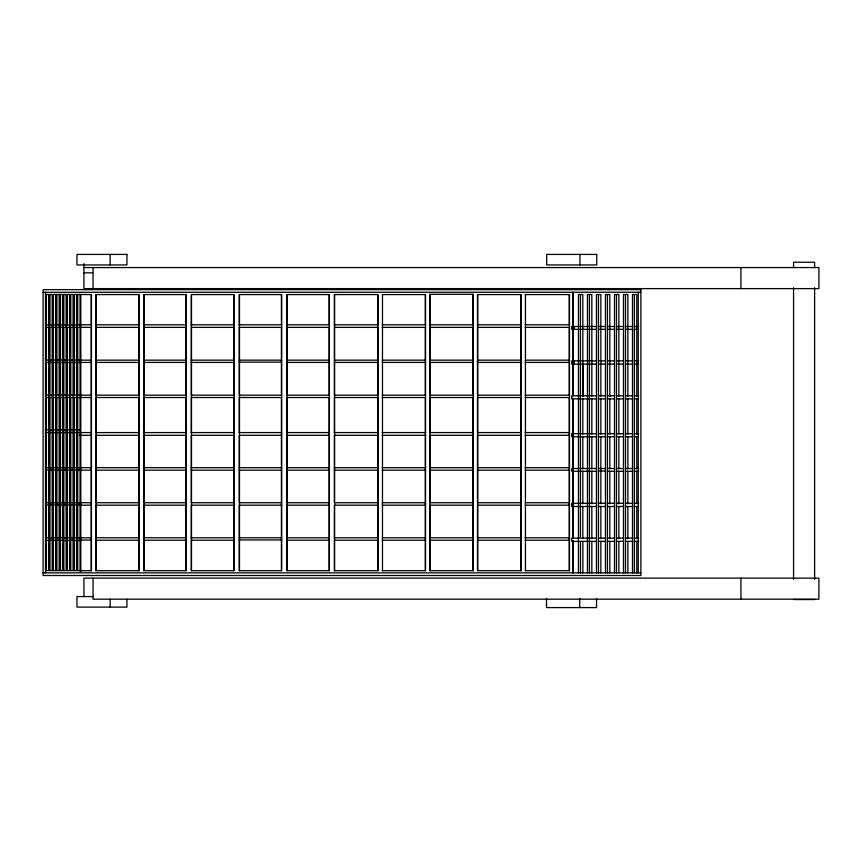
<?xml version="1.0" encoding="UTF-8"?>
<svg xmlns="http://www.w3.org/2000/svg" width="862" height="862" viewBox="0 0 862 862"><rect width="100%" height="100%" fill="white"/><g stroke="black" fill="none" stroke-linecap="round" stroke-linejoin="round"><path stroke-width="1.29" d="M83.948 267.565L818.9 267.565L818.9 288.619L83.948 288.619L83.894 263.61M83.894 272.823L92.687 272.823M43.1 292.304L640.875 292.25M382.254 294.578L425.537 294.578L425.537 570.709L382.254 570.709M525.206 294.578L569.48 294.578L569.48 570.709L525.206 570.709M79.229 324.78L91.447 324.78M95.833 324.78L139.062 324.78M143.76 324.78L186.203 324.78M191.267 324.78L234.087 324.78M239.259 324.78L281.648 324.78M286.766 324.78L329.359 324.78M334.381 324.78L377.976 324.78M382.254 324.78L425.537 324.78M429.815 324.78L473.26 324.78M477.483 324.78L521.133 324.78M525.206 324.78L569.48 324.78M46.117 324.952L48.681 324.952M49.446 324.952L52.162 324.952M52.938 324.952L55.642 324.952M56.407 324.952L59.133 324.952M59.898 324.952L62.495 324.952M63.389 324.952L66.105 324.952M69.585 324.952L66.87 324.952L66.87 294.47L69.585 294.47L69.585 570.59L66.87 570.59L66.87 362.449L69.585 362.449M70.35 324.952L73.076 324.952M73.841 324.952L76.567 324.952M77.332 324.952L80.047 324.952M579.49 326.493L571.732 326.493L571.732 329.349L579.49 329.349M580.417 326.493L588.681 326.493M589.436 326.493L596.515 326.493M598.454 326.493L605.533 326.493M607.451 326.493L614.541 326.493M616.47 326.493L623.549 326.493M625.489 326.493L632.568 326.493M634.378 326.493L638.645 326.493M46.117 327.355L48.681 327.355M49.446 327.355L52.162 327.355M52.938 327.355L55.642 327.355M56.407 327.355L59.133 327.355M59.898 327.355L62.495 327.355M63.389 327.355L66.105 327.355M69.585 327.355L66.827 327.355L66.827 360.004L69.585 360.004M70.35 327.355L73.076 327.355M73.841 327.355L76.567 327.355M77.332 327.355L91.447 327.366M139.062 327.366L95.833 327.366L95.833 395.162L139.062 395.162M186.203 327.366L143.76 327.366L143.76 395.162L186.203 395.162M234.087 327.366L191.267 327.366L191.267 395.162L234.087 395.162M281.648 327.366L239.259 327.366L239.259 395.162L281.648 395.162M329.359 327.366L286.766 327.366L286.766 395.162L329.359 395.162M377.976 327.366L334.381 327.366L334.381 395.162L377.976 395.162M382.254 327.366L425.537 327.366M473.26 327.366L429.815 327.366L429.815 395.162L473.26 395.162M521.133 327.366L477.483 327.366L477.483 395.162L521.133 395.162M525.206 327.366L569.48 327.366M580.417 329.349L588.681 329.349M589.436 329.349L596.515 329.349M598.454 329.349L605.533 329.349M607.451 329.349L614.541 329.349M616.47 329.349L623.549 329.349M625.489 329.349L632.568 329.349M634.378 329.349L638.645 329.349M46.117 360.004L48.681 360.004M49.446 360.004L52.162 360.004M52.938 360.004L55.642 360.004M56.407 360.004L59.133 360.004M59.898 360.004L62.495 360.004M63.389 360.004L66.105 360.004M70.35 360.004L73.076 360.004M76.567 360.004L73.841 360.004L73.841 294.47L76.567 294.47L76.567 570.59L73.841 570.59L73.841 397.501L76.567 397.501M77.332 360.004L80.047 360.004M79.229 360.154L91.447 360.154M95.833 360.154L139.062 360.154M143.76 360.154L186.203 360.154M191.267 360.154L234.087 360.154M239.259 360.154L281.648 360.154M286.766 360.154L329.359 360.154M334.381 360.154L377.976 360.154M382.254 360.154L425.537 360.154M429.815 360.154L473.26 360.154M477.483 360.154L521.133 360.154M525.206 360.154L569.48 360.154M579.49 360.855L571.732 360.855L571.732 364.12L579.49 364.12M580.417 360.855L588.681 360.855M589.436 360.855L596.515 360.855M598.454 360.855L605.533 360.855M607.451 360.855L614.541 360.855M616.47 360.855L623.549 360.855M625.489 360.855L632.568 360.855M634.378 360.855L638.645 360.855M239.259 362.137L281.648 362.137M46.117 362.449L48.681 362.449M49.446 362.449L52.162 362.449M52.938 362.449L55.642 362.449M56.407 362.449L59.133 362.449M59.898 362.449L62.495 362.449M63.389 362.449L66.105 362.449M70.35 362.449L73.076 362.449M76.567 362.449L73.83 362.449L73.83 395.012L76.567 395.012M77.332 362.449L91.447 362.417M95.833 362.417L139.062 362.417M143.76 362.417L186.203 362.417M191.267 362.417L234.087 362.417M286.766 362.417L329.359 362.417M334.381 362.417L377.976 362.417M382.254 362.417L425.537 362.417M429.815 362.417L473.26 362.417M477.483 362.417L521.133 362.417M525.206 362.417L569.48 362.417M580.492 364.12L588.692 364.12M589.436 364.12L596.515 364.12M598.454 364.12L605.533 364.12M607.451 364.12L614.541 364.12M616.47 364.12L623.549 364.12M625.489 364.12L632.568 364.12M634.378 364.12L638.645 364.12M46.117 395.012L48.681 395.012M49.446 395.012L52.162 395.012M52.938 395.012L55.642 395.012M56.407 395.012L59.133 395.012M59.898 395.012L62.495 395.012M63.389 395.012L66.105 395.012M66.87 395.012L69.585 395.012M70.35 395.012L73.076 395.012M77.332 395.012L80.047 395.012M79.229 395.162L91.447 395.162M382.254 395.162L425.537 395.162M525.206 395.162L569.48 395.162M579.49 395.766L571.732 395.766L571.732 398.901L579.49 398.901M580.492 395.766L588.692 395.766M589.436 395.766L596.515 395.766M598.454 395.766L605.533 395.766M607.451 395.766L614.541 395.766M616.47 395.766L623.549 395.766M625.489 395.766L632.568 395.766M634.378 395.766L638.645 395.766M46.117 397.501L48.681 397.501M49.446 397.501L52.162 397.501M52.938 397.501L55.642 397.501M56.407 397.501L59.133 397.501M59.898 397.501L62.495 397.501M63.389 397.501L66.105 397.501M66.87 397.501L69.585 397.501M70.35 397.501L73.076 397.501M77.332 397.501L91.447 397.522M139.062 397.522L95.833 397.522L95.833 432.702M186.203 397.522L143.76 397.522L143.76 432.702M234.087 397.522L191.267 397.522L191.267 432.702M281.648 397.522L239.259 397.522L239.259 432.702M329.359 397.522L286.766 397.522L286.766 432.702M377.976 397.522L334.381 397.522L334.381 432.702M382.254 397.522L425.537 397.522M473.26 397.522L429.815 397.522L429.815 432.702M521.133 397.522L477.483 397.522L477.483 432.702M525.206 397.522L569.48 397.522M580.417 398.901L588.681 398.901M589.436 398.901L596.515 398.901M598.454 398.901L605.533 398.901M607.451 398.901L614.541 398.901M616.47 398.901L623.549 398.901M625.489 398.901L632.568 398.901M634.378 398.901L638.645 398.901M46.117 429.826L48.681 429.826M49.446 429.826L52.162 429.826M52.938 429.826L55.642 429.826M56.407 429.826L59.133 429.826M59.898 429.826L62.495 429.826M63.389 429.826L66.105 429.826M66.87 429.826L69.585 429.826M70.35 429.826L73.076 429.826M73.841 429.826L76.567 429.826M77.332 429.826L80.047 429.826M46.117 432.552L48.681 432.552M49.446 432.552L52.162 432.552M52.938 432.552L55.642 432.552M56.407 432.552L59.133 432.552M59.898 432.552L62.495 432.552M63.389 432.552L66.105 432.552M66.87 432.552L69.585 432.552M70.35 432.552L73.076 432.552M73.841 432.552L76.567 432.552M77.332 432.552L91.447 432.573M95.833 432.573L139.062 432.573M143.76 432.573L186.203 432.573M191.267 432.573L234.087 432.573M239.259 432.573L281.648 432.573M286.766 432.573L329.359 432.573M334.381 432.573L377.976 432.573M382.254 432.573L425.537 432.573M429.815 432.573L473.26 432.573M477.483 432.573L521.133 432.573M525.206 432.573L569.48 432.573M579.49 433.726L571.732 433.726L571.732 436.808L579.49 436.808M580.417 433.726L588.681 433.726M589.436 433.726L596.515 433.726M598.454 433.726L605.533 433.726M607.451 433.726L614.541 433.726M616.47 433.726L623.549 433.726M625.489 433.726L632.568 433.726M634.378 433.726L638.645 433.726M79.229 435.299L91.447 435.299M139.062 435.299L95.833 435.299L95.833 502.718L139.062 502.718M186.203 435.299L143.76 435.299L143.76 502.718L186.203 502.718M234.087 435.299L191.267 435.299L191.267 502.718L234.087 502.718M281.648 435.299L239.259 435.299L239.259 502.718L281.648 502.718M329.359 435.299L286.766 435.299L286.766 502.718L329.359 502.718M377.976 435.299L334.381 435.299L334.381 502.718L377.976 502.718M382.254 435.299L425.537 435.299M473.26 435.299L429.815 435.299L429.815 502.718L473.26 502.718M521.133 435.299L477.483 435.299L477.483 502.718L521.133 502.718M525.206 435.299L569.48 435.299M580.417 436.808L588.681 436.808M589.436 436.808L596.515 436.808M598.454 436.808L605.533 436.808M607.451 436.808L614.541 436.808M616.47 436.808L623.549 436.808M625.489 436.808L632.568 436.808M634.378 436.808L638.645 436.808M46.117 467.657L48.681 467.657M49.446 467.657L52.162 467.657M52.938 467.657L55.642 467.657M56.407 467.657L59.133 467.657M59.898 467.657L62.495 467.657M63.389 467.657L66.105 467.657M66.87 467.657L69.585 467.657M70.35 467.657L73.076 467.657M73.841 467.657L76.567 467.657M77.332 467.657L91.447 467.667M95.833 467.667L139.062 467.667M143.76 467.667L186.203 467.667M191.267 467.667L234.087 467.667M239.259 467.667L281.648 467.667M286.766 467.667L329.359 467.667M334.381 467.667L377.976 467.667M382.254 467.667L425.537 467.667M429.815 467.667L473.26 467.667M477.483 467.667L521.133 467.667M525.206 467.667L569.48 467.667M579.49 468.497L571.732 468.497L571.732 471.255L579.49 471.255M580.417 468.497L588.681 468.497M589.436 468.497L596.515 468.497M598.454 468.497L605.533 468.497M607.451 468.497L614.541 468.497M616.47 468.497L623.549 468.497M625.489 468.497L632.568 468.497M634.378 468.497L638.645 468.497M46.117 470.005L48.681 470.005M49.446 470.005L52.162 470.005M52.938 470.005L55.642 470.005M56.407 470.005L59.133 470.005M59.898 470.005L62.495 470.005M63.389 470.005L66.105 470.005M66.87 470.005L69.585 470.005M70.35 470.005L73.076 470.005M73.841 470.005L76.567 470.005M77.332 470.005L80.047 470.005M79.229 470.167L91.447 470.167M95.833 470.167L139.062 470.167M143.76 470.167L186.203 470.167M191.267 470.167L234.087 470.167M239.259 470.167L281.648 470.167M286.766 470.167L329.359 470.167M334.381 470.167L377.976 470.167M382.254 470.167L425.537 470.167M429.815 470.167L473.26 470.167M477.483 470.167L521.133 470.167M525.206 470.167L569.48 470.167M598.454 471.018L605.533 471.018M580.417 471.255L588.681 471.255M589.436 471.255L596.515 471.255M607.451 471.255L614.541 471.255M616.47 471.255L623.549 471.255M625.489 471.255L632.568 471.255M634.378 471.255L638.645 471.255M46.117 502.708L48.681 502.708M49.446 502.708L52.162 502.708M52.938 502.708L55.642 502.708M56.407 502.708L59.133 502.708M59.898 502.708L62.495 502.708M63.389 502.708L66.105 502.708M66.87 502.708L69.585 502.708M70.35 502.708L73.076 502.708M73.841 502.708L76.567 502.708M77.332 502.708L80.047 502.708M79.229 502.718L91.447 502.718M382.254 502.718L425.537 502.718M525.206 502.718L569.48 502.718M579.49 503.279L571.732 503.279L571.732 506.5L579.49 506.5M580.417 503.279L588.681 503.279M589.436 503.279L596.515 503.279M598.454 503.279L605.533 503.279M607.451 503.279L614.541 503.279M616.47 503.279L623.549 503.279M625.489 503.279L632.568 503.279M634.378 503.279L638.645 503.279M46.117 505.013L48.681 505.013M49.446 505.013L52.162 505.013M52.938 505.013L55.642 505.013M56.407 505.013L59.133 505.013M59.898 505.013L62.495 505.013M63.389 505.013L66.105 505.013M66.87 505.013L69.585 505.013M70.35 505.013L73.076 505.013M73.841 505.013L76.567 505.013M77.332 505.013L80.047 505.013M79.229 505.175L91.447 505.175M139.062 505.175L95.833 505.175L95.833 538.922M186.203 505.175L143.76 505.175L143.76 538.922M234.087 505.175L191.267 505.175L191.267 538.922M281.648 505.175L239.259 505.175L239.259 570.709L281.648 570.709L281.648 294.578L239.259 294.578L239.259 326.051M329.359 505.175L286.766 505.175L286.766 538.836M377.976 505.175L334.381 505.175L334.381 538.922M382.254 505.175L425.537 505.175M473.26 505.175L429.815 505.175L429.815 538.922M521.133 505.175L477.483 505.175L477.483 538.922M525.206 505.175L569.48 505.175M580.417 506.5L588.681 506.5M589.436 506.5L596.515 506.5M598.454 506.5L605.533 506.5M607.451 506.5L614.541 506.5M616.47 506.5L623.549 506.5M625.489 506.5L632.568 506.5M634.378 506.5L638.645 506.5M46.117 537.802L48.681 537.802M49.446 537.802L52.162 537.802M52.938 537.802L55.642 537.802M56.407 537.802L59.133 537.802M59.898 537.802L62.495 537.802M63.389 537.802L66.105 537.802M66.87 537.802L69.585 537.802M70.35 537.802L73.076 537.802M73.841 537.802L76.567 537.802M77.332 537.802L91.447 537.78M95.833 537.78L139.062 537.78M143.76 537.78L186.203 537.78M191.267 537.78L234.087 537.78M239.259 537.78L281.648 537.78M286.766 537.78L329.359 537.78M334.381 537.78L377.976 537.78M382.254 537.78L425.537 537.78M429.815 537.78L473.26 537.78M477.483 537.78L521.133 537.78M525.206 537.78L569.48 537.78M579.49 538.103L571.732 538.103L571.732 541.368L579.49 541.368M588.681 538.103L580.417 538.103L580.417 294.524M589.436 538.103L596.515 538.103M598.454 538.103L605.533 538.103M607.451 538.103L614.541 538.103M616.47 538.103L623.549 538.103M625.489 538.103L632.568 538.103M634.378 538.103L638.645 538.103M79.229 540.032L91.447 540.032M239.259 539.946L281.648 539.946M139.062 540.226L95.833 540.226L95.833 570.709L139.062 570.709L139.062 294.578L95.833 294.578L95.833 326.051M186.203 540.226L143.76 540.226L143.76 570.709L186.203 570.709L186.203 294.578L143.76 294.578L143.76 326.051M234.087 540.226L191.267 540.226L191.267 570.709L234.087 570.709L234.087 294.578L191.267 294.578L191.267 326.051M329.359 540.183L286.766 540.183L286.766 570.709L329.359 570.709L329.359 294.578L286.766 294.578L286.766 326.051M377.976 540.226L334.381 540.226L334.381 570.709L377.976 570.709L377.976 294.578L334.381 294.578L334.381 326.051M382.254 540.226L425.537 540.226M473.26 540.226L429.815 540.226L429.815 570.709L473.26 570.709L473.26 294.298L429.815 294.298L429.815 326.041M521.133 540.226L477.483 540.226L477.483 570.709L521.133 570.709L521.133 294.578L477.483 294.578L477.483 326.051M525.206 540.226L569.48 540.226M46.117 540.345L48.681 540.345M49.446 540.345L52.162 540.345M52.938 540.345L55.642 540.345M56.407 540.345L59.133 540.345M59.898 540.345L62.495 540.345M70.35 540.345L73.076 540.345M63.389 540.539L66.105 540.539M66.87 540.539L69.585 540.539M73.841 540.539L76.567 540.539M77.332 540.539L80.047 540.539M588.692 541.368L580.492 541.368L580.492 572.874M589.436 541.368L596.515 541.368M598.454 541.368L605.533 541.368M607.451 541.368L614.541 541.368M616.47 541.368L623.549 541.368M625.489 541.368L632.568 541.368M634.378 541.368L638.645 541.368M79.229 570.709L91.447 570.709L91.447 294.578L77.332 294.47L77.332 570.59L80.047 570.59L80.047 294.47M43.1 572.864L640.875 572.853M93.182 596.579L76.966 596.579L76.966 607.107L126.951 607.107L126.951 599.209M793.557 599.532L814.612 599.532M814.612 267.608L814.612 262.231L793.557 262.231L793.557 267.608M814.612 287.768L814.612 579.372M793.557 287.768L793.557 579.372M740.943 267.565L740.943 288.619M740.943 578.133L740.943 599.187M638.246 292.25L638.246 572.853M636.77 396.477L636.77 294.524L632.514 294.524L632.514 572.874M636.77 398.901L636.77 434.049M636.77 436.732L636.77 468.928M636.77 471.255L636.77 503.807M636.77 506.49L636.77 538.685M636.77 541.368L636.77 572.874M634.378 294.524L634.378 572.874M627.881 396.477L627.881 294.524L623.495 294.524L623.495 572.874M627.881 398.901L627.881 434.049M627.881 436.732L627.881 468.928M627.881 471.255L627.881 503.807M627.881 506.49L627.881 538.685M627.881 541.368L627.881 572.874M625.489 294.524L625.489 572.874M618.862 396.477L618.862 294.524L614.498 294.524L614.498 572.874M618.862 398.901L618.862 434.049M618.862 436.732L618.862 468.928M618.862 471.255L618.862 503.807M618.862 506.49L618.862 538.685M618.862 541.368L618.862 572.874M616.47 294.524L616.47 572.874M609.843 396.477L609.843 294.524L605.48 294.524L605.48 572.874M609.843 398.901L609.843 434.049M609.843 436.732L609.843 468.928M609.843 471.255L609.843 503.807M609.843 506.49L609.843 538.685M609.843 541.368L609.843 572.874M607.451 294.524L607.451 572.874M600.857 396.477L600.857 294.524L596.461 294.524L596.461 572.874M600.857 398.901L600.857 434.049M600.857 436.732L600.857 503.807M600.857 506.49L600.857 538.685M600.857 541.368L600.857 572.874M598.454 294.524L598.454 572.874M596.547 598.368L596.547 607.581L546.508 607.581L546.508 598.368M591.838 396.477L591.838 294.524L587.464 294.524L587.464 572.874M591.838 398.901L591.838 434.049M591.838 436.732L591.838 468.928M591.838 471.255L591.838 503.807M591.838 506.49L591.838 538.685M591.838 541.368L591.838 572.874M589.436 294.524L589.436 572.874M582.884 364.12L582.884 395.766M582.884 541.368L582.884 572.874M582.82 396.488L582.82 294.524L578.445 294.524L578.445 572.874M582.82 398.901L582.82 434.049M582.82 436.732L582.82 468.939M582.82 471.255L582.82 503.817M582.82 506.5L582.82 538.103M579.932 254.419L579.943 264.946M579.727 598.368L579.738 607.581M574.124 326.493L574.124 329.349M574.124 360.855L574.124 364.12M573.155 292.315L573.155 395.68M573.155 398.363L573.155 537.974M573.155 540.657L573.155 572.874M572.928 292.315L572.928 395.68M572.928 398.363L572.928 537.974M572.928 540.657L572.928 572.874M569.254 294.578L569.254 324.78M569.254 327.366L569.254 395.162M569.254 397.35L569.254 570.709M525.432 294.578L525.432 570.709M520.907 294.578L520.907 324.78M520.907 327.366L520.907 395.162M520.907 397.35L520.907 570.709M477.71 294.578L477.71 570.709M473.022 294.298L473.022 324.78M473.022 327.366L473.022 395.162M473.022 397.35L473.022 570.709M430.052 294.298L430.052 570.709M425.311 294.578L425.311 324.78M425.311 327.366L425.311 395.162M425.311 397.35L425.311 570.709M382.48 294.578L382.48 570.709M377.75 294.578L377.75 324.78M377.75 327.366L377.75 395.162M377.75 397.35L377.75 570.709M334.607 294.578L334.607 570.709M329.133 294.578L329.133 324.78M329.133 327.366L329.133 395.162M329.133 397.35L329.133 570.709M286.992 294.578L286.992 570.709M281.411 294.578L281.411 324.78M281.411 327.366L281.411 395.162M281.411 397.35L281.411 570.709M239.485 294.578L239.485 570.709M233.85 294.578L233.85 324.78M233.85 327.366L233.85 395.162M233.85 397.35L233.85 570.709M191.504 294.578L191.504 570.709M185.976 294.578L185.976 324.78M185.976 327.366L185.976 395.162M185.976 397.35L185.976 570.709M143.997 294.578L143.997 570.709M138.836 294.578L138.836 324.78M138.836 327.366L138.836 395.162M138.836 397.35L138.836 570.709M110.142 254.419L110.174 264.946M110.142 599.209L110.174 607.107M96.059 294.578L96.059 570.709M93.053 267.565L93.053 288.619M93.053 578.133L93.053 599.187L818.9 599.187L818.9 578.133L83.948 578.133L83.948 596.558M91.221 294.578L91.221 324.78M91.221 327.366L91.221 395.162M91.221 397.35L91.221 570.709M80.812 294.987L80.812 571.506M77.763 294.47L77.763 324.952M77.763 327.355L77.763 395.012M77.763 397.436L77.763 570.59M74.283 294.47L74.283 324.952M74.283 327.355L74.283 395.012M74.283 397.436L74.283 570.59M70.792 294.47L70.792 324.952M70.792 327.355L70.792 395.012M70.792 397.436L70.792 570.59M67.301 294.47L67.301 324.952M67.301 327.355L67.301 395.012M67.301 397.436L67.301 570.59M63.82 294.47L63.82 324.952M63.82 327.355L63.82 395.012M63.82 397.436L63.82 570.59M60.211 294.47L60.211 324.952M60.211 327.355L60.211 395.012M60.211 397.436L60.211 570.59M56.849 294.47L56.849 324.952M56.849 327.355L56.849 395.012M56.849 397.436L56.849 570.59M53.369 294.47L53.369 324.952M53.369 327.355L53.369 395.012M53.369 397.436L53.369 570.59M49.877 294.47L49.877 324.952M49.877 327.355L49.877 395.012M49.877 397.436L49.877 570.59M46.397 294.47L46.397 324.952M46.397 327.355L46.397 395.012M46.397 397.436L46.397 570.59M45.492 292.304L45.492 572.853M126.951 254.419L76.966 254.419L76.966 264.946L126.951 264.946L126.951 254.419M596.752 254.419L546.713 254.419L546.713 264.946L596.752 264.946L596.752 254.419M640.875 289.664L43.1 289.664L43.1 575.504L640.875 575.504L640.875 289.664M48.681 294.47L46.117 294.47L46.117 570.59L48.681 570.59L48.681 294.47M52.162 294.47L49.446 294.47L49.446 570.59L52.162 570.59L52.162 294.47M55.642 294.47L52.938 294.47L52.938 570.59L55.642 570.59L55.642 294.47M59.133 294.47L56.407 294.47L56.407 570.59L59.133 570.59L59.133 294.47M62.495 294.47L59.898 294.47L59.898 570.59L62.495 570.59L62.495 294.47M66.105 294.47L63.389 294.47L63.389 570.59L66.105 570.59L66.105 294.47M73.076 294.47L70.35 294.47L70.35 570.59L73.076 570.59L73.076 294.47"/></g></svg>
